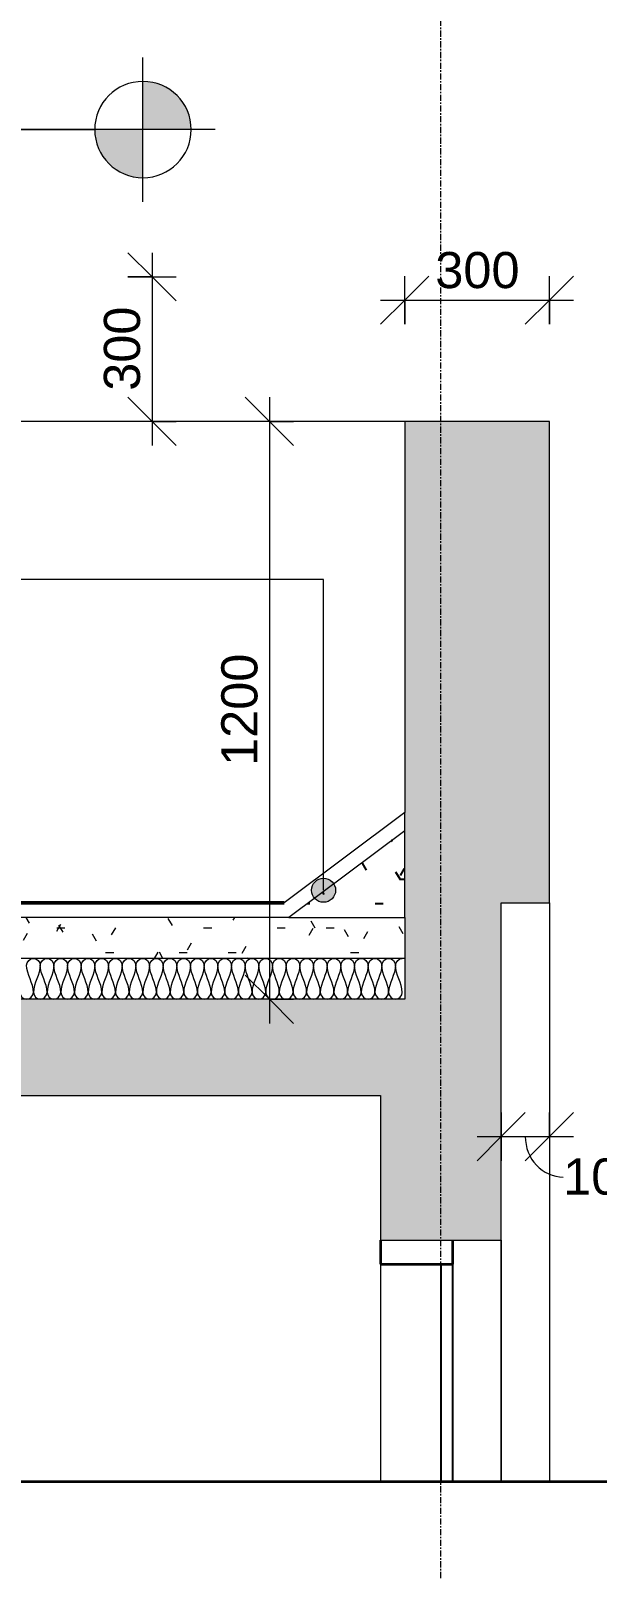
# Model space of a CAD drawing. Header units: millimetres. Extents: x -25665 to 25841, y -6376 to 15610.
# Drawn here: x 21385 to 22559, y 6348 to 9561 of the extents above; entities that cross this region are included whole.
import ezdxf

# ---------------------------------------------------------------- set-up
doc = ezdxf.new("R2010")
doc.units = ezdxf.units.MM
doc.linetypes.add('Grid Line', pattern=[22.225, 12.7, -3.175, 3.175, -3.175])
for name, color, linetype, lineweight in [('A-ANNO-DIMS', 211, 'Continuous', 9), ('A-ANNO-DIMS-50', 211, 'Continuous', 9), ('A-DETL', 90, 'Continuous', 9), ('A-DETL-GENF', 92, 'Continuous', 9), ('A-DETL-MEDM', 33, 'Continuous', 25), ('A-DETL-THIN', 151, 'Continuous', 9), ('A-FLOR', 192, 'Continuous', 9), ('A-FLOR-MCUT', 51, 'Continuous', 9), ('A-FLOR-PATT', 8, 'Continuous', 35), ('A-GENM', 13, 'Continuous', 9), ('A-GLAZ-CURT', 52, 'Continuous', 9), ('A-GLAZ-CWMG', 51, 'Continuous', 9), ('A-WALL', 113, 'Continuous', 9), ('G-ANNO-DIMS', 111, 'Continuous', 9), ('G-ANNO-TEXT', 231, 'Continuous', 9), ('S-GRID', 1, 'Continuous', 9)]:
    doc.layers.add(name, color=color, linetype=linetype, lineweight=lineweight)
doc.styles.add('Arial_10', font='arial.ttf', dxfattribs={"height": 75})
doc.dimstyles.new('100_2', dxfattribs={"dimscale": 304.8, "dimtxt": 76.519455, "dimasz": 0.328084, "dimexe": 0.164042, "dimexo": 0.0625, "dimgap": 0.008202, "dimtad": 1, "dimdec": 0, "dimzin": 0, "dimdsep": 46, "dimtxsty": 'Arial_10', "dimblk1": 'OBLIQUE', "dimblk2": 'OBLIQUE', "dimsah": 1, "dimcen": 0.09, "dimdle": 0.164042, "dimazin": 0, "dimtfac": 1, "dimtdec": 4, "dimtix": 1, "dimtmove": 0, "dimatfit": 3, "dimfxl": 0.164042, "dimfxlon": 1, "dimtvp": 1, "dimtolj": 1, "dimtzin": 0, "dimarcsym": 2})
doc.dimstyles.new('100_3', dxfattribs={"dimscale": 304.8, "dimtxt": 76.519455, "dimasz": 0.328084, "dimexe": 0.164042, "dimexo": 0.0625, "dimgap": 0.008202, "dimtad": 1, "dimdec": 0, "dimzin": 0, "dimdsep": 46, "dimtxsty": 'Arial_10', "dimblk1": 'OBLIQUE', "dimblk2": 'OBLIQUE', "dimsah": 1, "dimcen": 0.09, "dimdle": 0.164042, "dimazin": 0, "dimtfac": 1, "dimtdec": 4, "dimtix": 1, "dimtmove": 1, "dimatfit": 3, "dimfxl": 0.164042, "dimfxlon": 1, "dimtvp": 1, "dimtolj": 1, "dimtzin": 0, "dimarcsym": 2})
pattern_1 = [(0, (22352.31, 4650), (203.2, 50.8), [16.764, -135.636, 16.764, -135.636, -812.8]), (0, (22352.31, 4650), (203.2, 50.8), [-304.8, 16.764, -288.036, 16.764, -135.636, -355.6]), (0, (22352.31, 4650), (203.2, 50.8), [-762, 16.764, -84.836, 16.764, -237.236]), (120, (22428.51, 4675.4), (-145.5941, 150.57636), [16.764, -135.636, 16.764, -135.636, -812.8]), (120, (22428.51, 4675.4), (-145.5941, 150.57636), [-304.8, 16.764, -288.036, 16.764, -135.636, -355.6]), (120, (22428.51, 4675.4), (-145.5941, 150.57636), [-762, 16.764, -84.836, 16.764, -237.236]), (240, (22453.91, 4777), (-57.6059, -201.37636), [16.764, -135.636, 16.764, -135.636, -812.8]), (240, (22453.91, 4777), (-57.6059, -201.37636), [-304.8, 16.764, -288.036, 16.764, -135.636, -355.6]), (240, (22453.91, 4777), (-57.6059, -201.37636), [-762, 16.764, -84.836, 16.764, -237.236])]

# ---------------------------------------------------------------- blocks, each defined once
blk = doc.blocks.new('Rectangular Mullion - 50x150mm-700413-Section 6')
at = {"layer": 'A-GLAZ-CWMG', "lineweight": 35}
for p, q in [((6787.2, 7050), (6787.2, 7000)), ((6937.2, 7000), (6937.2, 7050)), ((6787.2, 7000), (6937.2, 7000))]:
    blk.add_line(p, q, dxfattribs=at)
blk = doc.blocks.new('M_Fixed Glazed Panel - Glazed Panel-738530-Section 6')
at = {"layer": 'A-GLAZ-CURT', "lineweight": 25}
for p, q in [((6937.2, 7000), (6912.2, 7000)), ((6912.2, 7000), (6912.2, 6548.2)), ((6937.2, 6548.2), (6937.2, 7000))]:
    blk.add_line(p, q, dxfattribs=at)
blk = doc.blocks.new('Rectangular Mullion - 50x150mm-494360-Section 6')
at = {"layer": 'A-GLAZ-CWMG', "lineweight": 18}
blk.add_line((6787.2, 7000), (6787.2, 6548.2), dxfattribs=at)
blk = doc.blocks.new('Generic Models 2 - Generic Models 1-700113-Section 6')
at = {"layer": 'A-GENM', "lineweight": 18}
for p, q in [((7137.2, 7750), (7137.2, 6548.2)), ((7037.2, 6548.2), (7037.2, 7050))]:
    blk.add_line(p, q, dxfattribs=at)
blk = doc.blocks.new('M_Break Line1 - M_Break Line-1717547-Section 6')
at = {"layer": 'A-DETL-MEDM', "lineweight": 35}
for p, q in [((5684.7, 6733.8), (5586.5, 6548.2)), ((5881.2, 6362.7), (5684.7, 6733.8)), ((5586.5, 6548.2), (4096.3, 6548.2)), ((5979.5, 6548.2), (5881.2, 6362.7)), ((7448, 6548.2), (5979.5, 6548.2))]:
    blk.add_line(p, q, dxfattribs=at)
blk = doc.blocks.new('DIMBLOCK63-Section 6')
at = {"layer": 'A-ANNO-DIMS-50', "transparency": 16777216}
for p, q in [((21635.8, 9050), (21585.8, 9100)), ((21635.8, 9100), (21635.8, 8700)), ((21585.8, 9050), (21685.8, 9050)), ((21635.8, 9050), (21585.8, 9050)), ((21635.8, 9050), (21685.8, 9000)), ((21635.8, 8750), (21585.8, 8800)), ((21685.8, 8750), (21585.8, 8750)), ((21635.8, 8750), (21685.8, 8700)), ((21635.8, 8750), (21685.8, 8750))]:
    blk.add_line(p, q, dxfattribs=at)
at = {"layer": 'A-ANNO-DIMS-50', "color": 0, "transparency": 16777216, "insert": (21535.9, 8813.5), "char_height": 75, "width": 207.662, "attachment_point": 1, "rotation": 90, "line_spacing_factor": 0.941778, "style": 'Arial_10'}
blk.add_mtext('300', dxfattribs=at)
blk = doc.blocks.new('_Oblique')
at = {"color": 0, "linetype": 'ByBlock', "lineweight": -2}
blk.add_line((-0.5, -0.5), (0.5, 0.5), dxfattribs=at)
blk = doc.blocks.new('DIMBLOCK64-Section 6')
at = {"layer": 'A-ANNO-DIMS-50', "transparency": 16777216}
for p, q in [((21879.3, 8750), (21829.3, 8800)), ((21879.3, 8800), (21879.3, 7500)), ((21929.3, 8750), (21829.3, 8750)), ((21879.3, 8750), (21929.3, 8700)), ((21879.3, 8750), (21929.3, 8750)), ((21879.3, 7550), (21829.3, 7600)), ((21929.3, 7550), (21829.3, 7550)), ((21879.3, 7550), (21929.3, 7500)), ((21879.3, 7550), (21929.3, 7550))]:
    blk.add_line(p, q, dxfattribs=at)
at = {"layer": 'A-ANNO-DIMS-50', "color": 0, "transparency": 16777216, "insert": (21779.4, 8034.6), "char_height": 75, "width": 276.883, "attachment_point": 1, "rotation": 90, "line_spacing_factor": 0.941778, "style": 'Arial_10'}
blk.add_mtext('1200', dxfattribs=at)
blk = doc.blocks.new('Spot Elevations - Standard-23738-Section 6')
at = {"layer": 'G-ANNO-DIMS'}
h = blk.add_hatch(color=256, dxfattribs=at)
edge = h.paths.add_edge_path()
edge.add_line((3506.9, 9727.3), (3406.9, 9727.3))
edge.add_arc((3506.9, 9727.3), 100, 90, 180, ccw=False)
edge.add_line((3506.9, 9827.3), (3506.9, 9727.3))
h = blk.add_hatch(color=256, dxfattribs=at)
edge = h.paths.add_edge_path()
edge.add_line((3506.9, 9727.3), (3606.9, 9727.3))
edge.add_arc((3506.9, 9727.3), 100, 270, 360, ccw=False)
edge.add_line((3506.9, 9627.3), (3506.9, 9727.3))
for p, q in [((3506.9, 9577.3), (3506.9, 9877.3)), ((3356.9, 9727.3), (4206.9, 9727.3))]:
    blk.add_line(p, q, dxfattribs=at)
blk.add_circle((3506.9, 9727.3), 100, dxfattribs=at)
blk = doc.blocks.new('DIMBLOCK65-Section 6')
at = {"layer": 'A-ANNO-DIMS-50', "transparency": 16777216}
for p, q in [((22159.8, 9001.7), (22209.8, 9051.7)), ((22159.8, 8951.7), (22159.8, 9051.7)), ((22459.8, 9001.7), (22509.8, 9051.7)), ((22459.8, 8951.7), (22459.8, 9051.7)), ((22109.8, 9001.7), (22509.8, 9001.7)), ((22159.8, 9001.7), (22109.8, 8951.7)), ((22159.8, 9001.7), (22159.8, 8951.7)), ((22459.8, 9001.7), (22409.8, 8951.7)), ((22459.8, 9001.7), (22459.8, 8951.7))]:
    blk.add_line(p, q, dxfattribs=at)
at = {"layer": 'A-ANNO-DIMS-50', "color": 0, "transparency": 16777216, "insert": (22223.3, 9101.6), "char_height": 75, "width": 207.662, "attachment_point": 1, "line_spacing_factor": 0.941778, "style": 'Arial_10'}
blk.add_mtext('300', dxfattribs=at)
blk = doc.blocks.new('DIMBLOCK68-Section 6')
at = {"layer": 'A-ANNO-DIMS-50', "transparency": 16777216}
for p, q in [((22359.8, 7264.8), (22409.8, 7314.8)), ((22359.8, 7314.8), (22359.8, 7214.8)), ((22359.8, 7264.8), (22359.8, 7314.8)), ((22459.8, 7264.8), (22509.8, 7314.8)), ((22459.8, 7314.8), (22459.8, 7214.8)), ((22459.8, 7264.8), (22459.8, 7314.8)), ((22309.8, 7264.8), (22509.8, 7264.8)), ((22359.8, 7264.8), (22309.8, 7214.8)), ((22459.8, 7264.8), (22409.8, 7214.8))]:
    blk.add_line(p, q, dxfattribs=at)
blk.add_ellipse((22488.5, 7264.8), major_axis=(0, 83.8), ratio=0.937895, start_param=1.570796, end_param=3.141593, dxfattribs=at)
at = {"layer": 'A-ANNO-DIMS-50', "color": 0, "transparency": 16777216, "insert": (22488.5, 7219.5), "char_height": 75, "width": 207.662, "attachment_point": 1, "line_spacing_factor": 0.941778, "style": 'Arial_10'}
blk.add_mtext('100', dxfattribs=at)

msp = doc.modelspace()

# ---------------------------------------------------------------- hatches: boundary and pattern name
at = {"layer": 'A-DETL-GENF', "lineweight": 18}
msp.add_hatch(color=55, dxfattribs=at).paths.add_polyline_path([(22109.8, 7050), (22359.8, 7050), (22359.8, 7750), (22459.8, 7750), (22459.8, 8750), (22159.8, 8750), (22159.8, 7550), (19420.1, 7550), (19420.1, 7350), (22109.8, 7350)])
at = {"layer": 'A-DETL-GENF', "lineweight": 25}
h = msp.add_hatch(dxfattribs=at)
h.set_pattern_fill('FP_21', color=130, style=0, pattern_type=2)
h.set_pattern_definition(pattern_1)
h.paths.add_polyline_path([(21919.8, 7720), (22159.8, 7720), (22159.8, 7900)])
at = {"layer": 'A-FLOR-PATT', "lineweight": 18}
h = msp.add_hatch(dxfattribs=at)
h.set_pattern_fill('FP_20', color=256, style=0, pattern_type=2)
h.set_pattern_definition([(90, (22352.3, 4650), (-1000, 6e-14), [])])
h.paths.add_polyline_path([(21919.8, 7720), (21909.8, 7750), (19420.1, 7750), (19420.1, 7720), (21909.8, 7720)])
h = msp.add_hatch(dxfattribs=at)
h.set_pattern_fill('FP_21', color=256, style=0, pattern_type=2)
h.set_pattern_definition(pattern_1)
h.paths.add_polyline_path([(21919.8, 7635), (22159.8, 7635), (22159.8, 7720), (19420.1, 7720), (19420.1, 7635), (21909.8, 7635)])
at = {"layer": 'G-ANNO-TEXT'}
h = msp.add_hatch(color=7, dxfattribs=at)
edge = h.paths.add_edge_path()
edge.add_arc((21991.5, 7776.4), 25, 0, 360)

# ---------------------------------------------------------------- linework, layer by layer
at = {"layer": 'A-DETL', "lineweight": 18}
for points in [[(21375.7, 7620.8), (21375.7, 7627.5), (21389.8, 7642.5), (21404, 7627.5), (21404, 7620.8)], [(21389.8, 7564.2), (21389.8, 7583.6), (21375.7, 7601.4), (21375.7, 7620.8)], [(21404, 7620.8), (21404, 7601.4), (21389.8, 7583.6), (21389.8, 7564.2)], [(21404, 7620.8), (21404, 7627.5), (21418.2, 7642.5), (21432.3, 7627.5), (21432.3, 7620.8)], [(21418.2, 7564.2), (21418.2, 7583.6), (21404, 7601.4), (21404, 7620.8)], [(21432.3, 7620.8), (21432.3, 7601.4), (21418.2, 7583.6), (21418.2, 7564.2)], [(21432.3, 7620.8), (21432.3, 7627.5), (21446.5, 7642.5), (21460.7, 7627.5), (21460.7, 7620.8)], [(21446.5, 7564.2), (21446.5, 7583.6), (21432.3, 7601.4), (21432.3, 7620.8)], [(21460.7, 7620.8), (21460.7, 7601.4), (21446.5, 7583.6), (21446.5, 7564.2)], [(21460.7, 7620.8), (21460.7, 7627.5), (21474.8, 7642.5), (21489, 7627.5), (21489, 7620.8)], [(21474.8, 7564.2), (21474.8, 7583.6), (21460.7, 7601.4), (21460.7, 7620.8)], [(21489, 7620.8), (21489, 7601.4), (21474.8, 7583.6), (21474.8, 7564.2)], [(21489, 7620.8), (21489, 7627.5), (21503.2, 7642.5), (21517.3, 7627.5), (21517.3, 7620.8)], [(21503.2, 7564.2), (21503.2, 7583.6), (21489, 7601.4), (21489, 7620.8)], [(21517.3, 7620.8), (21517.3, 7601.4), (21503.2, 7583.6), (21503.2, 7564.2)], [(21517.3, 7620.8), (21517.3, 7627.5), (21531.5, 7642.5), (21545.7, 7627.5), (21545.7, 7620.8)], [(21531.5, 7564.2), (21531.5, 7583.6), (21517.3, 7601.4), (21517.3, 7620.8)], [(21545.7, 7620.8), (21545.7, 7601.4), (21531.5, 7583.6), (21531.5, 7564.2)], [(21545.7, 7620.8), (21545.7, 7627.5), (21559.8, 7642.5), (21574, 7627.5), (21574, 7620.8)], [(21559.8, 7564.2), (21559.8, 7583.6), (21545.7, 7601.4), (21545.7, 7620.8)], [(21574, 7620.8), (21574, 7601.4), (21559.8, 7583.6), (21559.8, 7564.2)], [(21574, 7620.8), (21574, 7627.5), (21588.2, 7642.5), (21602.3, 7627.5), (21602.3, 7620.8)], [(21588.2, 7564.2), (21588.2, 7583.6), (21574, 7601.4), (21574, 7620.8)], [(21602.3, 7620.8), (21602.3, 7601.4), (21588.2, 7583.6), (21588.2, 7564.2)], [(21602.3, 7620.8), (21602.3, 7627.5), (21616.5, 7642.5), (21630.7, 7627.5), (21630.7, 7620.8)], [(21616.5, 7564.2), (21616.5, 7583.6), (21602.3, 7601.4), (21602.3, 7620.8)], [(21630.7, 7620.8), (21630.7, 7601.4), (21616.5, 7583.6), (21616.5, 7564.2)], [(21630.7, 7620.8), (21630.7, 7627.5), (21644.8, 7642.5), (21659, 7627.5), (21659, 7620.8)], [(21644.8, 7564.2), (21644.8, 7583.6), (21630.7, 7601.4), (21630.7, 7620.8)], [(21659, 7620.8), (21659, 7601.4), (21644.8, 7583.6), (21644.8, 7564.2)], [(21659, 7620.8), (21659, 7627.5), (21673.2, 7642.5), (21687.3, 7627.5), (21687.3, 7620.8)], [(21673.2, 7564.2), (21673.2, 7583.6), (21659, 7601.4), (21659, 7620.8)], [(21687.3, 7620.8), (21687.3, 7601.4), (21673.2, 7583.6), (21673.2, 7564.2)], [(21687.3, 7620.8), (21687.3, 7627.5), (21701.5, 7642.5), (21715.7, 7627.5), (21715.7, 7620.8)], [(21701.5, 7564.2), (21701.5, 7583.6), (21687.3, 7601.4), (21687.3, 7620.8)], [(21715.7, 7620.8), (21715.7, 7601.4), (21701.5, 7583.6), (21701.5, 7564.2)], [(21715.7, 7620.8), (21715.7, 7627.5), (21729.8, 7642.5), (21744, 7627.5), (21744, 7620.8)], [(21729.8, 7564.2), (21729.8, 7583.6), (21715.7, 7601.4), (21715.7, 7620.8)], [(21744, 7620.8), (21744, 7601.4), (21729.8, 7583.6), (21729.8, 7564.2)], [(21744, 7620.8), (21744, 7627.5), (21758.2, 7642.5), (21772.3, 7627.5), (21772.3, 7620.8)], [(21758.2, 7564.2), (21758.2, 7583.6), (21744, 7601.4), (21744, 7620.8)], [(21772.3, 7620.8), (21772.3, 7601.4), (21758.2, 7583.6), (21758.2, 7564.2)], [(21772.3, 7620.8), (21772.3, 7627.5), (21786.5, 7642.5), (21800.7, 7627.5), (21800.7, 7620.8)], [(21786.5, 7564.2), (21786.5, 7583.6), (21772.3, 7601.4), (21772.3, 7620.8)], [(21800.7, 7620.8), (21800.7, 7601.4), (21786.5, 7583.6), (21786.5, 7564.2)], [(21800.7, 7620.8), (21800.7, 7627.5), (21814.8, 7642.5), (21829, 7627.5), (21829, 7620.8)], [(21814.8, 7564.2), (21814.8, 7583.6), (21800.7, 7601.4), (21800.7, 7620.8)], [(21829, 7620.8), (21829, 7601.4), (21814.8, 7583.6), (21814.8, 7564.2)], [(21829, 7620.8), (21829, 7627.5), (21843.2, 7642.5), (21857.3, 7627.5), (21857.3, 7620.8)], [(21843.2, 7564.2), (21843.2, 7583.6), (21829, 7601.4), (21829, 7620.8)], [(21857.3, 7620.8), (21857.3, 7601.4), (21843.2, 7583.6), (21843.2, 7564.2)], [(21857.3, 7620.8), (21857.3, 7627.5), (21871.5, 7642.5), (21885.7, 7627.5), (21885.7, 7620.8)], [(21871.5, 7564.2), (21871.5, 7583.6), (21857.3, 7601.4), (21857.3, 7620.8)], [(21885.7, 7620.8), (21885.7, 7601.4), (21871.5, 7583.6), (21871.5, 7564.2)], [(21885.7, 7620.8), (21885.7, 7627.5), (21899.8, 7642.5), (21914, 7627.5), (21914, 7620.8)], [(21899.8, 7564.2), (21899.8, 7583.6), (21885.7, 7601.4), (21885.7, 7620.8)], [(21914, 7620.8), (21914, 7601.4), (21899.8, 7583.6), (21899.8, 7564.2)], [(21914, 7620.8), (21914, 7627.5), (21928.2, 7642.5), (21942.3, 7627.5), (21942.3, 7620.8)], [(21928.2, 7564.2), (21928.2, 7583.6), (21914, 7601.4), (21914, 7620.8)], [(21942.3, 7620.8), (21942.3, 7601.4), (21928.2, 7583.6), (21928.2, 7564.2)], [(21942.3, 7620.8), (21942.3, 7627.5), (21956.5, 7642.5), (21970.7, 7627.5), (21970.7, 7620.8)], [(21956.5, 7564.2), (21956.5, 7583.6), (21942.3, 7601.4), (21942.3, 7620.8)], [(21970.7, 7620.8), (21970.7, 7601.4), (21956.5, 7583.6), (21956.5, 7564.2)], [(21970.7, 7620.8), (21970.7, 7627.5), (21984.8, 7642.5), (21999, 7627.5), (21999, 7620.8)], [(21984.8, 7564.2), (21984.8, 7583.6), (21970.7, 7601.4), (21970.7, 7620.8)], [(21999, 7620.8), (21999, 7601.4), (21984.8, 7583.6), (21984.8, 7564.2)], [(21999, 7620.8), (21999, 7627.5), (22013.2, 7642.5), (22027.3, 7627.5), (22027.3, 7620.8)], [(22013.2, 7564.2), (22013.2, 7583.6), (21999, 7601.4), (21999, 7620.8)], [(22027.3, 7620.8), (22027.3, 7601.4), (22013.2, 7583.6), (22013.2, 7564.2)], [(22027.3, 7620.8), (22027.3, 7627.5), (22041.5, 7642.5), (22055.7, 7627.5), (22055.7, 7620.8)], [(22041.5, 7564.2), (22041.5, 7583.6), (22027.3, 7601.4), (22027.3, 7620.8)], [(22055.7, 7620.8), (22055.7, 7601.4), (22041.5, 7583.6), (22041.5, 7564.2)], [(22055.7, 7620.8), (22055.7, 7627.5), (22069.8, 7642.5), (22084, 7627.5), (22084, 7620.8)], [(22069.8, 7564.2), (22069.8, 7583.6), (22055.7, 7601.4), (22055.7, 7620.8)], [(22084, 7620.8), (22084, 7601.4), (22069.8, 7583.6), (22069.8, 7564.2)], [(22084, 7620.8), (22084, 7627.5), (22098.2, 7642.5), (22112.3, 7627.5), (22112.3, 7620.8)], [(22098.2, 7564.2), (22098.2, 7583.6), (22084, 7601.4), (22084, 7620.8)], [(22112.3, 7620.8), (22112.3, 7601.4), (22098.2, 7583.6), (22098.2, 7564.2)], [(22112.3, 7620.8), (22112.3, 7627.5), (22126.5, 7642.5), (22140.7, 7627.5), (22140.7, 7620.8)], [(22126.5, 7564.2), (22126.5, 7583.6), (22112.3, 7601.4), (22112.3, 7620.8)], [(22140.7, 7620.8), (22140.7, 7601.4), (22126.5, 7583.6), (22126.5, 7564.2)], [(22140.7, 7620.8), (22140.7, 7627.5), (22148.2, 7635), (22154.8, 7635)], [(22154.8, 7564.2), (22154.8, 7583.6), (22140.7, 7601.4), (22140.7, 7620.8)], [(21361.5, 7564.2), (21361.5, 7557.5), (21375.7, 7542.5), (21389.8, 7557.5), (21389.8, 7564.2)], [(21389.8, 7564.2), (21389.8, 7557.5), (21404, 7542.5), (21418.2, 7557.5), (21418.2, 7564.2)], [(21418.2, 7564.2), (21418.2, 7557.5), (21432.3, 7542.5), (21446.5, 7557.5), (21446.5, 7564.2)], [(21446.5, 7564.2), (21446.5, 7557.5), (21460.7, 7542.5), (21474.8, 7557.5), (21474.8, 7564.2)], [(21474.8, 7564.2), (21474.8, 7557.5), (21489, 7542.5), (21503.2, 7557.5), (21503.2, 7564.2)], [(21503.2, 7564.2), (21503.2, 7557.5), (21517.3, 7542.5), (21531.5, 7557.5), (21531.5, 7564.2)], [(21531.5, 7564.2), (21531.5, 7557.5), (21545.7, 7542.5), (21559.8, 7557.5), (21559.8, 7564.2)], [(21559.8, 7564.2), (21559.8, 7557.5), (21574, 7542.5), (21588.2, 7557.5), (21588.2, 7564.2)], [(21588.2, 7564.2), (21588.2, 7557.5), (21602.3, 7542.5), (21616.5, 7557.5), (21616.5, 7564.2)], [(21616.5, 7564.2), (21616.5, 7557.5), (21630.7, 7542.5), (21644.8, 7557.5), (21644.8, 7564.2)], [(21644.8, 7564.2), (21644.8, 7557.5), (21659, 7542.5), (21673.2, 7557.5), (21673.2, 7564.2)], [(21673.2, 7564.2), (21673.2, 7557.5), (21687.3, 7542.5), (21701.5, 7557.5), (21701.5, 7564.2)], [(21701.5, 7564.2), (21701.5, 7557.5), (21715.7, 7542.5), (21729.8, 7557.5), (21729.8, 7564.2)], [(21729.8, 7564.2), (21729.8, 7557.5), (21744, 7542.5), (21758.2, 7557.5), (21758.2, 7564.2)], [(21758.2, 7564.2), (21758.2, 7557.5), (21772.3, 7542.5), (21786.5, 7557.5), (21786.5, 7564.2)], [(21786.5, 7564.2), (21786.5, 7557.5), (21800.7, 7542.5), (21814.8, 7557.5), (21814.8, 7564.2)], [(21814.8, 7564.2), (21814.8, 7557.5), (21829, 7542.5), (21843.2, 7557.5), (21843.2, 7564.2)], [(21843.2, 7564.2), (21843.2, 7557.5), (21857.3, 7542.5), (21871.5, 7557.5), (21871.5, 7564.2)], [(21871.5, 7564.2), (21871.5, 7557.5), (21885.7, 7542.5), (21899.8, 7557.5), (21899.8, 7564.2)], [(21899.8, 7564.2), (21899.8, 7557.5), (21914, 7542.5), (21928.2, 7557.5), (21928.2, 7564.2)], [(21928.2, 7564.2), (21928.2, 7557.5), (21942.3, 7542.5), (21956.5, 7557.5), (21956.5, 7564.2)], [(21956.5, 7564.2), (21956.5, 7557.5), (21970.7, 7542.5), (21984.8, 7557.5), (21984.8, 7564.2)], [(21984.8, 7564.2), (21984.8, 7557.5), (21999, 7542.5), (22013.2, 7557.5), (22013.2, 7564.2)], [(22013.2, 7564.2), (22013.2, 7557.5), (22027.3, 7542.5), (22041.5, 7557.5), (22041.5, 7564.2)], [(22041.5, 7564.2), (22041.5, 7557.5), (22055.7, 7542.5), (22069.8, 7557.5), (22069.8, 7564.2)], [(22069.8, 7564.2), (22069.8, 7557.5), (22084, 7542.5), (22098.2, 7557.5), (22098.2, 7564.2)], [(22098.2, 7564.2), (22098.2, 7557.5), (22112.3, 7542.5), (22126.5, 7557.5), (22126.5, 7564.2)], [(22126.5, 7564.2), (22126.5, 7557.5), (22140.7, 7542.5), (22154.8, 7557.5), (22154.8, 7564.2)]]:
    msp.add_open_spline(points, degree=3, dxfattribs=at)
at = {"layer": 'A-DETL-THIN', "lineweight": 18}
for p, q in [((22459.8, 8750), (22159.8, 8750)), ((22159.8, 8750), (22159.8, 7937.5)), ((22459.8, 7750), (22459.8, 8750)), ((22159.8, 7937.5), (21909.8, 7750)), ((22159.8, 7900), (22159.8, 7937.5)), ((22159.8, 7900), (21919.8, 7720)), ((22159.8, 7720), (22159.8, 7900)), ((22359.8, 7050), (22359.8, 7750)), ((22359.8, 7750), (22459.8, 7750)), ((21919.8, 7720), (22159.8, 7720)), ((22159.8, 7720), (22159.8, 7550)), ((22159.8, 7550), (19420.1, 7550)), ((19420.1, 7350), (22109.8, 7350)), ((22109.8, 7350), (22109.8, 7050)), ((22109.8, 7050), (22359.8, 7050))]:
    msp.add_line(p, q, dxfattribs=at)
at = {"layer": 'A-FLOR', "lineweight": 50}
msp.add_line((21909.8, 7750), (19420.1, 7750), dxfattribs=at)
at = {"layer": 'A-FLOR-MCUT', "lineweight": 18}
for p, q in [((21919.8, 7720), (19420.1, 7720)), ((22159.8, 7635), (19420.1, 7635))]:
    msp.add_line(p, q, dxfattribs=at)
at = {"layer": 'A-WALL', "lineweight": 18}
for p, q in [((22159.8, 8750), (21359.8, 8750)), ((22359.8, 7050), (22359.8, 6548.2))]:
    msp.add_line(p, q, dxfattribs=at)
at = {"layer": 'G-ANNO-DIMS'}
msp.add_line((20908.1, 9355.8), (21516.9, 9355.8), dxfattribs=at)
at = {"layer": 'G-ANNO-TEXT', "color": 7}
for p, q in [((21518.5, 8421.3), (21134.2, 8421.3)), ((21991.5, 8421.3), (21518.5, 8421.3)), ((21991.5, 7776.4), (21991.5, 8421.3))]:
    msp.add_line(p, q, dxfattribs=at)
msp.add_circle((21991.5, 7776.4), 25, dxfattribs=at)
at = {"layer": 'S-GRID', "linetype": 'Grid Line'}
msp.add_line((22234.8, 6348.3), (22234.8, 10929.3), dxfattribs=at)

# ---------------------------------------------------------------- block references
at = {"layer": 'A-DETL-GENF', "lineweight": 18}
msp.add_blockref('M_Break Line1 - M_Break Line-1717547-Section 6', (15322.7, 0), dxfattribs=at)
at = {"layer": 'A-GENM', "lineweight": 18}
msp.add_blockref('Generic Models 2 - Generic Models 1-700113-Section 6', (15322.7, 0), dxfattribs=at)
at = {"layer": 'A-GLAZ-CURT', "lineweight": 18}
msp.add_blockref('M_Fixed Glazed Panel - Glazed Panel-738530-Section 6', (15322.7, 0), dxfattribs=at)
at = {"layer": 'A-GLAZ-CWMG', "lineweight": 18}
for name in ['Rectangular Mullion - 50x150mm-700413-Section 6', 'Rectangular Mullion - 50x150mm-494360-Section 6']:
    msp.add_blockref(name, (15322.7, 0), dxfattribs=at)
at = {"layer": 'G-ANNO-DIMS', "extrusion": (0, 0, -1)}
msp.add_blockref('Spot Elevations - Standard-23738-Section 6', (-25123.9, -371.5), dxfattribs=at)

# ---------------------------------------------------------------- dimensions: what is measured, and where the dimension line sits
at = {"layer": 'A-ANNO-DIMS'}
for base, p1, p2, override, picture, middle in [((21635.8, 8750), (21585.8, 9050), (21685.8, 8750), {"dimpost": '<>', "dimfxl": 316.227766}, 'DIMBLOCK63-Section 6', (21594.9, 8900)), ((21879.3, 7550), (21929.3, 8750), (21929.3, 7550), {"dimpost": '<>', "dimfxl": 1200}, 'DIMBLOCK64-Section 6', (21838.5, 8150))]:
    dim = msp.add_linear_dim(base=base, p1=p1, p2=p2, angle=90, dimstyle='100_2', override=override, dxfattribs=at)
    dim.commit()
    dim.dimension.update_dxf_attribs({"geometry": picture, "text_midpoint": middle})
dim = msp.add_linear_dim(base=(22459.8, 9001.7), p1=(22159.8, 8951.7), p2=(22459.8, 8951.7), dimstyle='100_2', override={"dimpost": '<>', "dimfxl": 300}, dxfattribs=at)
dim.commit()
dim.dimension.update_dxf_attribs({"geometry": 'DIMBLOCK65-Section 6', "text_midpoint": (22309.8, 9042.5)})
dim = msp.add_linear_dim(base=(22459.8, 7264.8), p1=(22359.8, 7314.8), p2=(22459.8, 7314.8), dimstyle='100_3', override={"dimpost": '<>', "dimfxl": 100}, dxfattribs=at)
dim.commit()
dim.dimension.update_dxf_attribs({"geometry": 'DIMBLOCK68-Section 6', "text_midpoint": (22592.3, 7169.5), "dimtype": 160})

doc.saveas('drawing.dxf')
